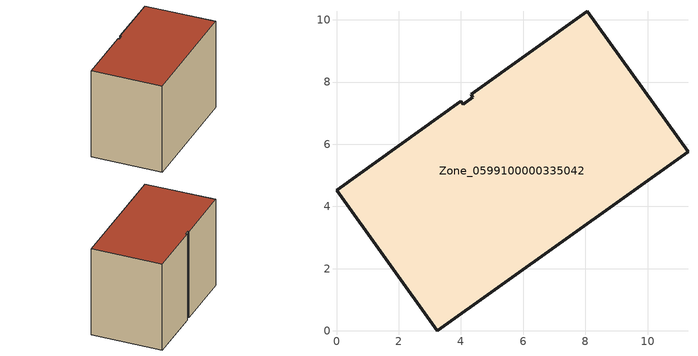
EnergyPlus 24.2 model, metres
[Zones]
Zone_0599100000335042
 floor ground (C_G): 4.08,7.28 4.38,7.51 4.33,7.61 8.06,10.28 11.3,5.76 3.24,0 0,4.52 4,7.38 z0
 wall outside (C_F): 8.06,10.28 4.33,7.61 4.38,7.51 4.08,7.28 4,7.38 0,4.52 3.24,0 11.3,5.76 8.06,10.28 z0:7.2
 roof outside (C_R): 4.38,7.51 4.08,7.28 4,7.38 0,4.52 3.24,0 11.3,5.76 8.06,10.28 4.33,7.61 z7.2
[BUILDING]
Pand.0599100000335042: North Axis=0; Terrain=City; Loads Convergence Tolerance Value=0.04; Temperature Convergence Tolerance Value=0.4; Solar Distribution=FullExterior; Maximum Number of Warmup Days=25; Minimum Number of Warmup Days=1
[Site:Location]
Rotterdam.The.Hague.AP_ZH_NLD Design_Conditions: Latitude=51.96; Longitude=4.45; Time Zone=1; Elevation=-4.5
[SITE:GROUNDTEMPERATURE:BUILDINGSURFACE]
18, 18, 18, 18, 18, 18, 18, 18, 18, 18, 18, 18
[MATERIAL] Thermal Absorptance=0.9; Solar Absorptance=0.7; Visible Absorptance=0.7
Name | Roughness | Thickness | Conductivity | Density | Specific Heat
G.TC.1975-1991 | MediumSmooth | 0.15 | 0.288461 | 540 | 1210
F.TC.1975-1991 | Rough | 0.3 | 0.230769 | 1920 | 840
R.TC.1975-1991 | MediumRough | 0.2 | 0.153846 | 1500 | 1000
[CONSTRUCTION]
C_G: G.TC.1975-1991
C_F: F.TC.1975-1991
C_R: R.TC.1975-1991
[ZONE]
Zone_0599100000335042: Type=1; Multiplier=1; Ceiling Height=Autocalculate; Volume=Autocalculate; Floor Area=autocalculate; Part of Total Floor Area=Yes
[ZONEINFILTRATION:DESIGNFLOWRATE]
Infil_Zone_0599100000335042: Zone or ZoneList or Space or SpaceList=Zone_0599100000335042; Schedule=AlwaysOn; Design Flow Rate Calculation Method=Flow/Area; Flow Rate per Floor Area=0.003; Constant Term Coefficient=1; Temperature Term Coefficient=0; Velocity Term Coefficient=0; Velocity Squared Term Coefficient=0
[HVACTEMPLATE:ZONE:IDEALLOADSAIRSYSTEM]
Zone_0599100000335042: Maximum Heating Supply Air Temperature=50; Minimum Cooling Supply Air Temperature=13; Maximum Heating Supply Air Humidity Ratio=0.0156; Minimum Cooling Supply Air Humidity Ratio=0.0077; Heating Limit=NoLimit; Cooling Limit=NoLimit; Dehumidification Control Type=ConstantSensibleHeatRatio; Cooling Sensible Heat Ratio=0.7; Dehumidification Setpoint=60; Humidification Control Type=None; Humidification Setpoint=30; Outdoor Air Method=None; Outdoor Air Flow Rate per Person=0.00944; Outdoor Air Flow Rate per Zone Floor Area=0; Outdoor Air Flow Rate per Zone=0; Demand Controlled Ventilation Type=None; Outdoor Air Economizer Type=NoEconomizer; Heat Recovery Type=None; Sensible Heat Recovery Effectiveness=0.7; Latent Heat Recovery Effectiveness=0.65
[ZONECONTROL:THERMOSTAT]
ThermostatControl_Zone_0599100000335042: Zone or ZoneList=Zone_0599100000335042; Control Type Schedule=DualSetpointControlType; Control 1=Thermostat_Zone_0599100000335042; Temperature Difference Between Cutout And Setpoint=0
[THERMOSTATSETPOINT:DUALSETPOINT]
Thermostat_Zone_0599100000335042: Heating Setpoint Temperature Schedule=HeatingSetpoint_Zone_0599100000335042; Cooling Setpoint Temperature Schedule=CoolingSetpoint_Zone_0599100000335042
[SCHEDULE:COMPACT]
HeatingSetpoint_Zone_0599100000335042: Through: 12/31, For: AllDays, Until: 24:00, 21
CoolingSetpoint_Zone_0599100000335042: Through: 12/31, For: AllDays, Until: 24:00, 24
DualSetpointControlType: Through: 12/31, For: AllDays, Until: 24:00, 4
AlwaysOn: Through: 12/31, For: AllDays, Until: 24:00, 1
